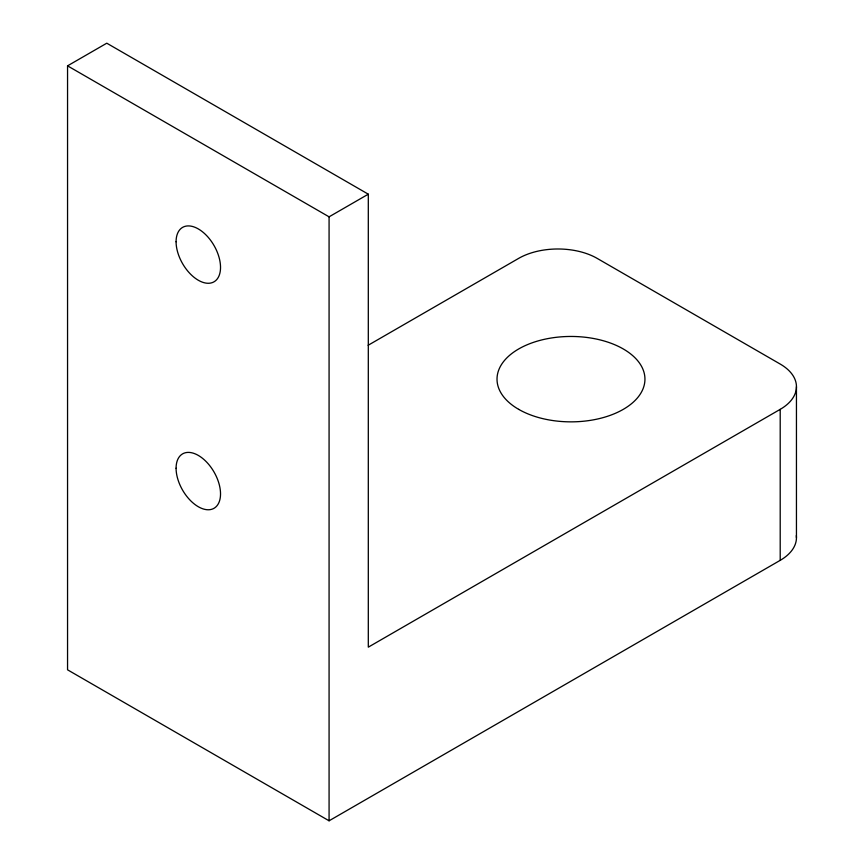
<?xml version="1.0" encoding="UTF-8"?>
<svg xmlns="http://www.w3.org/2000/svg" width="864" height="864" viewBox="0 0 864 864"><rect width="100%" height="100%" fill="white"/><g stroke="black" fill="none" stroke-linecap="round" stroke-linejoin="round"><path stroke-width="1.3" d="M796.327 535.604A55.48 32.033 0 0 1 780.203 560.347L329.076 820.8L67.554 669.816L67.554 65.848L106.78 43.2L368.302 194.184L368.302 647.158L780.203 409.352A55.48 32.033 0 0 0 780.203 364.057L597.132 258.368A55.48 32.033 0 0 0 518.681 258.368L368.15 345.265M67.554 65.848L329.076 216.832L368.302 194.184M796.446 386.705L796.446 537.7M780.203 409.352L780.203 560.347M329.076 216.832L329.076 820.8M176.083 241.747A31.439 18.155 60 0 0 209.423 283.23A31.439 18.155 60 0 0 209.423 238.777A31.439 18.155 60 0 0 176.083 241.747M176.083 468.234A31.439 18.155 60 0 0 209.423 509.717A31.439 18.155 60 0 0 209.423 465.264A31.439 18.155 60 0 0 176.083 468.234M518.681 409.352A73.969 42.703 0 0 0 642.427 390.204A73.969 42.703 0 0 0 551.837 337.91A73.969 42.703 0 0 0 518.681 409.352"/></g></svg>
